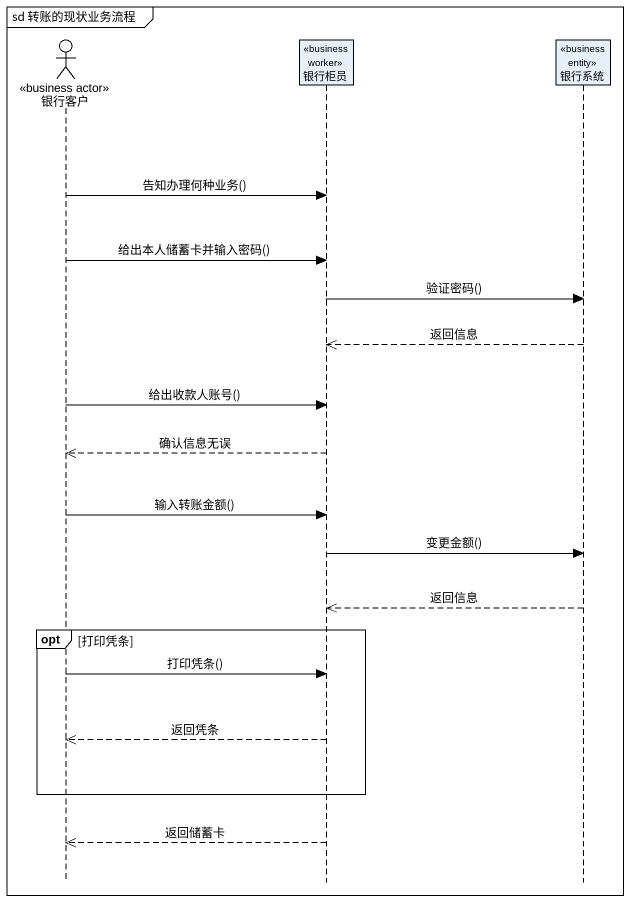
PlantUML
@startuml
mainframe sd 转账的现状业务流程
hide footbox
actor 银行客户 <<business actor>>
participant 银行柜员 <<business worker>>
participant 银行系统 <<business entity>>

银行客户 -> 银行柜员 : 告知办理何种业务()
银行客户 -> 银行柜员 : 给出本人储蓄卡并输入密码()
银行柜员 -> 银行系统 : 验证密码()
银行系统 -->> 银行柜员 : 返回信息
银行客户 -> 银行柜员 : 给出收款人账号()
银行柜员 -->> 银行客户 : 确认信息无误
银行客户 -> 银行柜员 : 输入转账金额()
银行柜员 -> 银行系统 : 变更金额()
银行系统 -->> 银行柜员 : 返回信息
opt 打印凭条
  银行客户 -> 银行柜员 : 打印凭条()
  银行柜员 -->> 银行客户 : 返回凭条
end
银行柜员 -->> 银行客户 : 返回储蓄卡
@enduml
